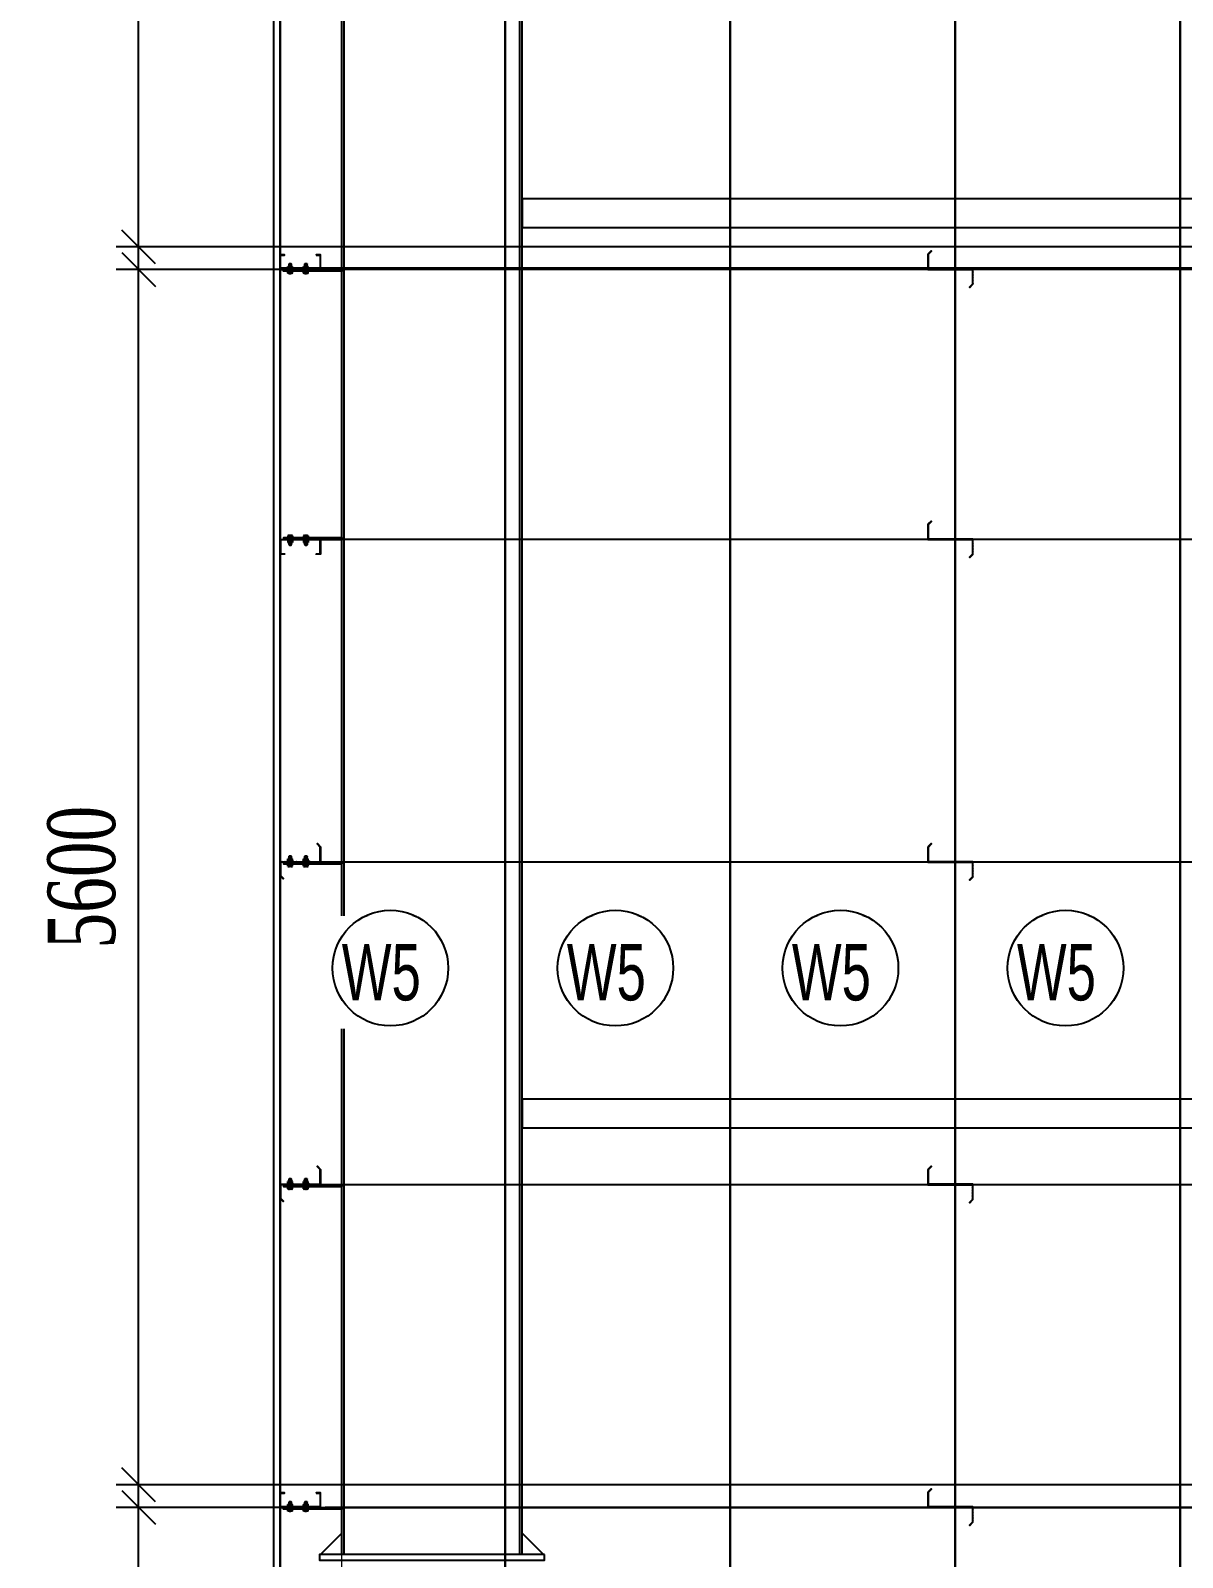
# Model space of a CAD drawing. Header units: inches. Extents: x 315041 to 662841, y -45540 to -35018.
# Drawn here: x 332339 to 332390.2, y -38412.4 to -38344.6 of the extents above; entities that cross this region are included whole.
import ezdxf

# ---------------------------------------------------------------- set-up
doc = ezdxf.new("R2010")
doc.units = ezdxf.units.IN
doc.header["$MEASUREMENT"] = 0
doc.linetypes.add('CENTER2', pattern=[28.575, 19.05, -3.175, 3.175, -3.175])
for name, color, linetype in [('2', 2, 'Continuous'), ('251', 251, 'Continuous'), ('3', 3, 'Continuous'), ('5', 5, 'Continuous'), ('6', 6, 'Continuous'), ('8', 8, 'Continuous'), ('9', 9, 'Continuous')]:
    doc.layers.add(name, color=color, linetype=linetype)
doc.styles.add('ST1', font='times.ttf', dxfattribs={"width": 0.7})
doc.styles.add('ST1H', font='vnshxh.shx', dxfattribs={"width": 0.7})
doc.dimstyles.new('100', dxfattribs={"dimtxt": 3, "dimasz": 1.5, "dimexe": 1, "dimexo": 0, "dimgap": 1, "dimtad": 1, "dimdec": 0, "dimlfac": 100, "dimzin": 0, "dimdsep": 46, "dimtxsty": 'ST1', "dimblk": 'OBLIQUE', "dimcen": 1, "dimdle": 1, "dimclrd": 8, "dimclre": 8, "dimclrt": 3, "dimadec": 0, "dimazin": 0, "dimtfac": 1, "dimtdec": 0, "dimtix": 1, "dimtmove": 1, "dimatfit": 3, "dimfxl": 0, "dimtfill": 1, "dimtolj": 1, "dimtzin": 0, "dimlwd": -1, "dimlwe": -1, "dimarcsym": 1})

# ---------------------------------------------------------------- blocks, each defined once
blk = doc.blocks.new('A$C6A7930B6')
at = {"layer": '2'}
h = blk.add_hatch(dxfattribs=at)
h.set_pattern_fill('ANSI31', color=256, scale=0.125, angle=-90, style=0)
h.set_pattern_definition([(315, (3303.04439, 11524.56439), (0.011048543456, 0.011048543456), [])])
h.paths.add_polyline_path([(1.5, 1.185), (1.5, 0.619), (0.016, 0.619), (0.016, 0.124), (0.129, 0.011), (0.118, 0), (0, 0.118), (0, 0.635), (1.484, 0.635), (1.484, 1.179), (1.371, 1.292), (1.382, 1.303)])
at = {"layer": '251'}
h = blk.add_hatch(color=256, dxfattribs=at)
h.paths.add_polyline_path([(0.314, 0.668), (0.31, 0.668, 0.192582), (0.332, 0.676, 0.192582), (0.353, 0.668)])
h.paths.add_polyline_path([(0.397, 0.668, 0.192582), (0.418, 0.676, 0.192582), (0.44, 0.668)])
h = blk.add_hatch(color=256, dxfattribs=at)
h.paths.add_polyline_path([(0.898, 0.668), (0.893, 0.668, 0.192582), (0.915, 0.676, 0.192582), (0.937, 0.668)])
h.paths.add_polyline_path([(0.98, 0.668, 0.192582), (1.002, 0.676, 0.192582), (1.023, 0.668)])
h = blk.add_hatch(color=256, dxfattribs=at)
h.paths.add_polyline_path([(0.314, 0.455), (0.31, 0.455, 0.192582), (0.332, 0.464, 0.192582), (0.353, 0.455)])
h.paths.add_polyline_path([(0.397, 0.455, 0.192582), (0.418, 0.464, 0.192582), (0.44, 0.455)])
h = blk.add_hatch(color=256, dxfattribs=at)
h.paths.add_polyline_path([(0.898, 0.455), (0.893, 0.455, 0.192582), (0.915, 0.464, 0.192582), (0.937, 0.455)])
h.paths.add_polyline_path([(0.98, 0.455, 0.192582), (1.002, 0.464, 0.192582), (1.023, 0.455)])
at = {"layer": '9', "linetype": 'Continuous'}
h = blk.add_hatch(dxfattribs=at)
h.set_pattern_fill('ANSI31', color=250, scale=0.25, angle=-90, style=0)
h.set_pattern_definition([(315, (3302.900187, 11527.014995), (0.02209708691, 0.02209708691), [])])
h.paths.add_polyline_path([(2.292, 0.552), (2.292, 0.619), (0.125, 0.619), (0.125, 0.552)])
at = {"layer": '2'}
blk.add_lwpolyline([(1.5, 1.185), (1.5, 0.619), (0.016, 0.619), (0.016, 0.124), (0.129, 0.011), (0.118, 0), (0, 0.118), (0, 0.635), (1.484, 0.635), (1.484, 1.179), (1.371, 1.292), (1.382, 1.303)], close=True, dxfattribs=at)
at = {"layer": '5', "linetype": 'CENTER2', "ltscale": 0.2}
for p, q in [((0.375, 0.436), (0.375, 0.859)), ((0.958, 0.436), (0.958, 0.859))]:
    blk.add_line(p, q, dxfattribs=at)
at = {"layer": '6'}
blk.add_lwpolyline([(2.292, 0.552), (2.292, 0.619), (0.125, 0.619), (0.125, 0.552), (2.292, 0.552)], dxfattribs=at)
at = {"layer": '8'}
for p, q in [((0.288, 0.676), (0.288, 0.739)), ((0.44, 0.748), (0.31, 0.748)), ((0.436, 0.668), (0.314, 0.668)), ((0.335, 0.832), (0.325, 0.824)), ((0.325, 0.824), (0.335, 0.817)), ((0.335, 0.772), (0.325, 0.764)), ((0.325, 0.764), (0.325, 0.748)), ((0.325, 0.635), (0.325, 0.552)), ((0.332, 0.676), (0.332, 0.739)), ((0.332, 0.676), (0.332, 0.739)), ((0.415, 0.837), (0.335, 0.837)), ((0.335, 0.832), (0.335, 0.837)), ((0.335, 0.832), (0.375, 0.835)), ((0.35, 0.759), (0.415, 0.765)), ((0.425, 0.759), (0.35, 0.759)), ((0.375, 0.837), (0.375, 0.835)), ((0.375, 0.835), (0.375, 0.837)), ((0.415, 0.837), (0.42, 0.83)), ((0.42, 0.83), (0.415, 0.825)), ((0.415, 0.78), (0.425, 0.774)), ((0.425, 0.774), (0.415, 0.765)), ((0.415, 0.765), (0.425, 0.759)), ((0.418, 0.676), (0.418, 0.739)), ((0.425, 0.759), (0.425, 0.748)), ((0.425, 0.635), (0.425, 0.552)), ((0.462, 0.676), (0.462, 0.739)), ((0.872, 0.676), (0.872, 0.739)), ((1.023, 0.748), (0.893, 0.748)), ((1.019, 0.668), (0.898, 0.668)), ((0.918, 0.832), (0.908, 0.824)), ((0.908, 0.824), (0.918, 0.817)), ((0.918, 0.772), (0.908, 0.764)), ((0.908, 0.764), (0.908, 0.748)), ((0.908, 0.635), (0.908, 0.552)), ((0.915, 0.676), (0.915, 0.739)), ((0.915, 0.676), (0.915, 0.739)), ((0.998, 0.837), (0.918, 0.837)), ((0.918, 0.832), (0.918, 0.837)), ((0.918, 0.832), (0.958, 0.835)), ((0.933, 0.759), (0.998, 0.765)), ((1.008, 0.759), (0.933, 0.759)), ((0.958, 0.837), (0.958, 0.835)), ((0.958, 0.835), (0.958, 0.837)), ((0.998, 0.837), (1.003, 0.83)), ((1.003, 0.83), (0.998, 0.825)), ((0.998, 0.78), (1.008, 0.774)), ((1.008, 0.774), (0.998, 0.765)), ((0.998, 0.765), (1.008, 0.759)), ((1.002, 0.676), (1.002, 0.739)), ((1.008, 0.759), (1.008, 0.748)), ((1.008, 0.635), (1.008, 0.552)), ((1.045, 0.676), (1.045, 0.739)), ((0.288, 0.464), (0.288, 0.526)), ((0.44, 0.535), (0.31, 0.535)), ((0.436, 0.552), (0.314, 0.552)), ((0.436, 0.455), (0.314, 0.455)), ((0.332, 0.464), (0.332, 0.526)), ((0.332, 0.464), (0.332, 0.526)), ((0.418, 0.464), (0.418, 0.526)), ((0.462, 0.464), (0.462, 0.526)), ((0.872, 0.464), (0.872, 0.526)), ((1.023, 0.535), (0.893, 0.535)), ((1.019, 0.552), (0.898, 0.552)), ((1.019, 0.455), (0.898, 0.455)), ((0.915, 0.464), (0.915, 0.526)), ((0.915, 0.464), (0.915, 0.526)), ((1.002, 0.464), (1.002, 0.526)), ((1.045, 0.464), (1.045, 0.526))]:
    blk.add_line(p, q, dxfattribs=at)
for points in [[(0.275, 0.65), (0.275, 0.668), (0.475, 0.668), (0.475, 0.65)], [(0.335, 0.817), (0.325, 0.809), (0.335, 0.802), (0.415, 0.81), (0.425, 0.819), (0.415, 0.825)], [(0.335, 0.802), (0.325, 0.794), (0.335, 0.787), (0.415, 0.795), (0.425, 0.804), (0.415, 0.81)], [(0.335, 0.787), (0.325, 0.779), (0.335, 0.772), (0.415, 0.78), (0.425, 0.789), (0.415, 0.795)], [(0.859, 0.65), (0.859, 0.668), (1.058, 0.668), (1.058, 0.65)], [(0.918, 0.817), (0.908, 0.809), (0.918, 0.802), (0.998, 0.81), (1.008, 0.819), (0.998, 0.825)], [(0.918, 0.802), (0.908, 0.794), (0.918, 0.787), (0.998, 0.795), (1.008, 0.804), (0.998, 0.81)], [(0.918, 0.787), (0.908, 0.779), (0.918, 0.772), (0.998, 0.78), (1.008, 0.789), (0.998, 0.795)], [(0.275, 0.535), (0.275, 0.552), (0.475, 0.552), (0.475, 0.535)], [(0.859, 0.535), (0.859, 0.552), (1.058, 0.552), (1.058, 0.535)]]:
    blk.add_lwpolyline(points, close=True, dxfattribs=at)
for centre, start, end in [((0.31, 0.716), 46.3972, 133.6028), ((0.31, 0.699), 226.3972, 313.6028), ((0.353, 0.716), 90, 133.6028), ((0.353, 0.699), 226.3972, 270), ((0.397, 0.716), 46.3972, 90), ((0.397, 0.699), 270, 313.6028), ((0.44, 0.716), 46.3972, 133.6028), ((0.44, 0.699), 226.3972, 313.6028), ((0.893, 0.716), 46.3972, 133.6028), ((0.893, 0.699), 226.3972, 313.6028), ((0.937, 0.716), 90, 133.6028), ((0.937, 0.699), 226.3972, 270), ((0.98, 0.716), 46.3972, 90), ((0.98, 0.699), 270, 313.6028), ((1.023, 0.716), 46.3972, 133.6028), ((1.023, 0.699), 226.3972, 313.6028), ((0.31, 0.503), 46.3972, 133.6028), ((0.31, 0.486), 226.3972, 313.6028), ((0.353, 0.503), 90, 133.6028), ((0.353, 0.486), 226.3972, 270), ((0.397, 0.503), 46.3972, 90), ((0.397, 0.486), 270, 313.6028), ((0.44, 0.503), 46.3972, 133.6028), ((0.44, 0.486), 226.3972, 313.6028), ((0.893, 0.503), 46.3972, 133.6028), ((0.893, 0.486), 226.3972, 313.6028), ((0.937, 0.503), 90, 133.6028), ((0.937, 0.486), 226.3972, 270), ((0.98, 0.503), 46.3972, 90), ((0.98, 0.486), 270, 313.6028), ((1.023, 0.503), 46.3972, 133.6028), ((1.023, 0.486), 226.3972, 313.6028)]:
    blk.add_arc(centre, 0.0314, start, end, dxfattribs=at)
blk = doc.blocks.new('*U148')
at = {"layer": '251'}
h = blk.add_hatch(color=256, dxfattribs=at)
h.paths.add_polyline_path([(-0.053, -0.04), (-0.053, -0.043, -0.192582), (-0.048, -0.029, -0.192582), (-0.053, -0.014)])
h.paths.add_polyline_path([(-0.053, 0.014, -0.192582), (-0.048, 0.029, -0.192582), (-0.053, 0.043)])
h = blk.add_hatch(color=256, dxfattribs=at)
h.paths.add_polyline_path([(0.067, -0.04), (0.067, -0.043, -0.192582), (0.073, -0.029, -0.192582), (0.067, -0.014)])
h.paths.add_polyline_path([(0.067, 0.014, -0.192582), (0.073, 0.029, -0.192582), (0.067, 0.043)])
at = {"layer": '5', "linetype": 'CENTER2', "ltscale": 0.2}
blk.add_line((-0.077, 0), (0.206, 0), dxfattribs=at)
at = {"layer": '8'}
for p, q in [((-0.053, 0.04), (-0.053, -0.04)), ((-0.048, 0.058), (-0.006, 0.058)), ((-0.048, 0.029), (-0.006, 0.029)), ((0, 0.043), (0, -0.043)), ((0.056, 0.033), (0, 0.033)), ((0.056, -0.066), (0.056, 0.066)), ((0.056, 0.066), (0.067, 0.066)), ((0.067, -0.066), (0.067, 0.066)), ((0.067, 0.04), (0.067, -0.04)), ((0.073, 0.058), (0.115, 0.058)), ((0.073, 0.029), (0.115, 0.029)), ((0.12, 0.043), (0.12, -0.043)), ((0.128, 0.033), (0.12, 0.033)), ((0.132, 0.027), (0.128, 0.033)), ((0.128, 0.033), (0.128, -0.017)), ((0.128, -0.017), (0.132, 0.027)), ((0.138, 0.033), (0.132, 0.027)), ((0.142, 0.027), (0.138, 0.033)), ((0.175, 0.03), (0.172, 0.027)), ((0.18, 0.027), (0.175, 0.03)), ((0.177, -0.027), (0.178, 0)), ((0.18, 0), (0.178, 0)), ((0.178, 0), (0.18, 0)), ((0.18, 0.027), (0.18, -0.027)), ((-0.048, -0.029), (-0.006, -0.029)), ((-0.048, -0.029), (-0.006, -0.029)), ((-0.048, -0.058), (-0.006, -0.058)), ((0.056, -0.033), (0, -0.033)), ((0.056, -0.066), (0.067, -0.066)), ((0.073, -0.029), (0.115, -0.029)), ((0.073, -0.029), (0.115, -0.029)), ((0.073, -0.058), (0.115, -0.058)), ((0.131, -0.033), (0.12, -0.033)), ((0.137, -0.027), (0.131, -0.033)), ((0.171, -0.033), (0.167, -0.027)), ((0.177, -0.027), (0.171, -0.033)), ((0.177, -0.027), (0.18, -0.027))]:
    blk.add_line(p, q, dxfattribs=at)
for points in [[(0.147, -0.027), (0.141, -0.033), (0.137, -0.027), (0.142, 0.027), (0.148, 0.033), (0.152, 0.027)], [(0.157, -0.027), (0.151, -0.033), (0.147, -0.027), (0.152, 0.027), (0.158, 0.033), (0.162, 0.027)], [(0.167, -0.027), (0.161, -0.033), (0.157, -0.027), (0.162, 0.027), (0.168, 0.033), (0.172, 0.027)]]:
    blk.add_lwpolyline(points, close=True, dxfattribs=at)
for centre, start, end in [((-0.032, 0.043), 136.3972, 223.6028), ((-0.032, 0.014), 136.3972, 180), ((-0.021, 0.043), 316.3972, 43.6028), ((-0.021, 0.014), 0, 43.6028), ((0.088, 0.043), 136.3972, 223.6028), ((0.088, 0.014), 136.3972, 180), ((0.099, 0.043), 316.3972, 43.6028), ((0.099, 0.014), 0, 43.6028), ((-0.032, -0.014), 180, 223.6028), ((-0.032, -0.043), 136.3972, 223.6028), ((-0.021, -0.014), 316.3972, 0), ((-0.021, -0.043), 316.3972, 43.6028), ((0.088, -0.014), 180, 223.6028), ((0.088, -0.043), 136.3972, 223.6028), ((0.099, -0.014), 316.3972, 0), ((0.099, -0.043), 316.3972, 43.6028)]:
    blk.add_arc(centre, 0.0209, start, end, dxfattribs=at)
blk = doc.blocks.new('*U149')
at = {"layer": '251'}
h = blk.add_hatch(color=256, dxfattribs=at)
h.paths.add_polyline_path([(-0.053, -0.04), (-0.053, -0.043, -0.192582), (-0.048, -0.029, -0.192582), (-0.053, -0.014)])
h.paths.add_polyline_path([(-0.053, 0.014, -0.192582), (-0.048, 0.029, -0.192582), (-0.053, 0.043)])
h = blk.add_hatch(color=256, dxfattribs=at)
h.paths.add_polyline_path([(0.067, -0.04), (0.067, -0.043, -0.192582), (0.073, -0.029, -0.192582), (0.067, -0.014)])
h.paths.add_polyline_path([(0.067, 0.014, -0.192582), (0.073, 0.029, -0.192582), (0.067, 0.043)])
at = {"layer": '5', "linetype": 'CENTER2', "ltscale": 0.2}
blk.add_line((-0.077, 0), (0.206, 0), dxfattribs=at)
at = {"layer": '8'}
for p, q in [((-0.053, 0.04), (-0.053, -0.04)), ((-0.048, 0.058), (-0.006, 0.058)), ((-0.048, 0.029), (-0.006, 0.029)), ((0, 0.043), (0, -0.043)), ((0.056, 0.033), (0, 0.033)), ((0.056, -0.066), (0.056, 0.066)), ((0.056, 0.066), (0.067, 0.066)), ((0.067, -0.066), (0.067, 0.066)), ((0.067, 0.04), (0.067, -0.04)), ((0.073, 0.058), (0.115, 0.058)), ((0.073, 0.029), (0.115, 0.029)), ((0.12, 0.043), (0.12, -0.043)), ((0.128, 0.033), (0.12, 0.033)), ((0.132, 0.027), (0.128, 0.033)), ((0.128, 0.033), (0.128, -0.017)), ((0.128, -0.017), (0.132, 0.027)), ((0.138, 0.033), (0.132, 0.027)), ((0.142, 0.027), (0.138, 0.033)), ((0.175, 0.03), (0.172, 0.027)), ((0.18, 0.027), (0.175, 0.03)), ((0.177, -0.027), (0.178, 0)), ((0.18, 0), (0.178, 0)), ((0.178, 0), (0.18, 0)), ((0.18, 0.027), (0.18, -0.027)), ((-0.048, -0.029), (-0.006, -0.029)), ((-0.048, -0.029), (-0.006, -0.029)), ((-0.048, -0.058), (-0.006, -0.058)), ((0.056, -0.033), (0, -0.033)), ((0.056, -0.066), (0.067, -0.066)), ((0.073, -0.029), (0.115, -0.029)), ((0.073, -0.029), (0.115, -0.029)), ((0.073, -0.058), (0.115, -0.058)), ((0.131, -0.033), (0.12, -0.033)), ((0.137, -0.027), (0.131, -0.033)), ((0.171, -0.033), (0.167, -0.027)), ((0.177, -0.027), (0.171, -0.033)), ((0.177, -0.027), (0.18, -0.027))]:
    blk.add_line(p, q, dxfattribs=at)
for points in [[(0.147, -0.027), (0.141, -0.033), (0.137, -0.027), (0.142, 0.027), (0.148, 0.033), (0.152, 0.027)], [(0.157, -0.027), (0.151, -0.033), (0.147, -0.027), (0.152, 0.027), (0.158, 0.033), (0.162, 0.027)], [(0.167, -0.027), (0.161, -0.033), (0.157, -0.027), (0.162, 0.027), (0.168, 0.033), (0.172, 0.027)]]:
    blk.add_lwpolyline(points, close=True, dxfattribs=at)
for centre, start, end in [((-0.032, 0.043), 136.3972, 223.6028), ((-0.032, 0.014), 136.3972, 180), ((-0.021, 0.043), 316.3972, 43.6028), ((-0.021, 0.014), 0, 43.6028), ((0.088, 0.043), 136.3972, 223.6028), ((0.088, 0.014), 136.3972, 180), ((0.099, 0.043), 316.3972, 43.6028), ((0.099, 0.014), 0, 43.6028), ((-0.032, -0.014), 180, 223.6028), ((-0.032, -0.043), 136.3972, 223.6028), ((-0.021, -0.014), 316.3972, 0), ((-0.021, -0.043), 316.3972, 43.6028), ((0.088, -0.014), 180, 223.6028), ((0.088, -0.043), 136.3972, 223.6028), ((0.099, -0.014), 316.3972, 0), ((0.099, -0.043), 316.3972, 43.6028)]:
    blk.add_arc(centre, 0.0209, start, end, dxfattribs=at)
blk = doc.blocks.new('A$C174458B3')
at = {"layer": '2'}
blk.add_lwpolyline([(1.333, 0.017), (1.483, 0.017), (1.483, 0.525), (0.017, 0.525), (0.017, 0.017), (0.167, 0.017), (0.167, 0), (0, 0), (0, 0.542), (1.5, 0.542), (1.5, 0), (1.333, 0), (1.333, 0.017)], dxfattribs=at)
at = {"layer": '5'}
blk.add_lwpolyline([(2.292, 0.542), (2.292, 0.608), (0.125, 0.608), (0.125, 0.542), (2.292, 0.542)], dxfattribs=at)
at = {"layer": '251', "color": 147, "xscale": 1.5, "yscale": 1.5, "zscale": 1.5, "rotation": 270}
for name, p in [('*U149', (0.375, 0.608)), ('*U148', (0.958, 0.608))]:
    blk.add_blockref(name, p, dxfattribs=at)
blk = doc.blocks.new('A$C4DC60D06')
at = {"layer": '2'}
h = blk.add_hatch(dxfattribs=at)
h.set_pattern_fill('ANSI31', color=9, scale=0.15, angle=90, style=0)
h.set_pattern_definition([(135, (-3585.523563, -13545.45515), (-0.013258252147, -0.013258252147), [])])
h.paths.add_polyline_path([(381.107, 284.614), (381.107, 283.934), (383.088, 283.934), (383.088, 283.28), (382.952, 283.145), (382.966, 283.131), (383.107, 283.273), (383.107, 283.953), (381.126, 283.953), (381.126, 284.606), (381.262, 284.742), (381.248, 284.755)])
h = blk.add_hatch(dxfattribs=at)
h.set_pattern_fill('ANSI31', color=9, scale=0.15, angle=90, style=0)
h.set_pattern_definition([(135, (-3585.523563, -13557.45515), (-0.013258252147, -0.013258252147), [])])
h.paths.add_polyline_path([(381.107, 272.614), (381.107, 271.934), (383.088, 271.934), (383.088, 271.28), (382.952, 271.145), (382.966, 271.131), (383.107, 271.273), (383.107, 271.953), (381.126, 271.953), (381.126, 272.606), (381.262, 272.742), (381.248, 272.755)])
h = blk.add_hatch(dxfattribs=at)
h.set_pattern_fill('ANSI31', color=9, scale=0.15, angle=90, style=0)
h.set_pattern_definition([(135, (-3585.523563, -13571.788484), (-0.013258252147, -0.013258252147), [])])
h.paths.add_polyline_path([(381.107, 258.28), (381.107, 257.6), (383.088, 257.6), (383.088, 256.947), (382.952, 256.811), (382.966, 256.798), (383.107, 256.939), (383.107, 257.619), (381.126, 257.619), (381.126, 258.272), (381.262, 258.408), (381.248, 258.422)])
h = blk.add_hatch(dxfattribs=at)
h.set_pattern_fill('ANSI31', color=9, scale=0.15, angle=90, style=0)
h.set_pattern_definition([(135, (-3585.523563, -13586.121817), (-0.013258252147, -0.013258252147), [])])
h.paths.add_polyline_path([(381.107, 243.947), (381.107, 243.267), (383.088, 243.267), (383.088, 242.614), (382.952, 242.478), (382.966, 242.465), (383.107, 242.606), (383.107, 243.286), (381.126, 243.286), (381.126, 243.939), (381.262, 244.075), (381.248, 244.088)])
h = blk.add_hatch(dxfattribs=at)
h.set_pattern_fill('ANSI31', color=9, scale=0.15, angle=90, style=0)
h.set_pattern_definition([(135, (-3585.523563, -13600.45515), (-0.013258252147, -0.013258252147), [])])
h.paths.add_polyline_path([(381.107, 229.614), (381.107, 228.934), (383.088, 228.934), (383.088, 228.28), (382.952, 228.145), (382.966, 228.131), (383.107, 228.273), (383.107, 228.953), (381.126, 228.953), (381.126, 229.606), (381.262, 229.742), (381.248, 229.755)])
at = {"layer": '2', "color": 9}
for p, q in [((518.619, 283.934), (354.32, 283.934)), ((518.619, 271.934), (354.32, 271.934)), ((518.619, 257.6), (354.32, 257.6)), ((518.619, 243.267), (354.32, 243.267)), ((518.619, 228.934), (354.32, 228.934))]:
    blk.add_line(p, q, dxfattribs=at)
for points in [[(381.107, 284.614), (381.107, 283.934), (383.088, 283.934), (383.088, 283.28), (382.952, 283.145), (382.966, 283.131), (383.107, 283.273), (383.107, 283.953), (381.126, 283.953), (381.126, 284.606), (381.262, 284.742), (381.248, 284.755)], [(381.107, 272.614), (381.107, 271.934), (383.088, 271.934), (383.088, 271.28), (382.952, 271.145), (382.966, 271.131), (383.107, 271.273), (383.107, 271.953), (381.126, 271.953), (381.126, 272.606), (381.262, 272.742), (381.248, 272.755)], [(381.107, 258.28), (381.107, 257.6), (383.088, 257.6), (383.088, 256.947), (382.952, 256.811), (382.966, 256.798), (383.107, 256.939), (383.107, 257.619), (381.126, 257.619), (381.126, 258.272), (381.262, 258.408), (381.248, 258.422)], [(381.107, 243.947), (381.107, 243.267), (383.088, 243.267), (383.088, 242.614), (382.952, 242.478), (382.966, 242.465), (383.107, 242.606), (383.107, 243.286), (381.126, 243.286), (381.126, 243.939), (381.262, 244.075), (381.248, 244.088)], [(381.107, 229.614), (381.107, 228.934), (383.088, 228.934), (383.088, 228.28), (382.952, 228.145), (382.966, 228.131), (383.107, 228.273), (383.107, 228.953), (381.126, 228.953), (381.126, 229.606), (381.262, 229.742), (381.248, 229.755)]]:
    blk.add_lwpolyline(points, close=True, dxfattribs=at)
at = {"layer": '3', "color": 9}
blk.add_lwpolyline([(352.32, 338.913), (352.021, 338.913), (352.021, 77.933), (352.32, 77.933)], close=True, dxfattribs=at)
at = {"layer": '8', "color": 9}
for p, q in [((362.97, 226.833), (362.97, 318.996)), ((355.17, 226.833), (355.17, 318.216)), ((363.07, 226.833), (363.07, 315.52)), ((355.07, 226.833), (355.07, 314.706)), ((355.07, 227.783), (354.12, 226.833)), ((363.07, 227.783), (364.02, 226.833))]:
    blk.add_line(p, q, dxfattribs=at)
at = {"layer": '8', "color": 9, "lineweight": 0, "ltscale": 10}
blk.add_line((355.07, 136.333), (355.07, 318.206), dxfattribs=at)
at = {"layer": '8', "color": 9}
for points in [[(363.07, 285.798), (436.42, 285.798), (436.42, 287.068), (363.07, 287.068)], [(363.07, 245.798), (436.42, 245.798), (436.42, 247.068), (363.07, 247.068)], [(364.07, 226.833), (354.07, 226.833), (354.07, 226.583), (364.07, 226.583)]]:
    blk.add_lwpolyline(points, close=True, dxfattribs=at)
at = {"layer": '2', "color": 9, "xscale": -1.200000000011642, "yscale": 1.19999999999709, "zscale": 1.2, "rotation": 180}
for p in [(352.32, 284.584), (352.32, 229.584)]:
    blk.add_blockref('A$C174458B3', p, dxfattribs=at)
at = {"layer": '2', "color": 9, "xscale": 1.200000000011642, "yscale": 1.19999999999709, "zscale": 1.2}
for name, p in [('A$C174458B3', (352.32, 271.284)), ('A$C6A7930B6', (352.32, 256.858)), ('A$C6A7930B6', (352.32, 242.524))]:
    blk.add_blockref(name, p, dxfattribs=at)
blk = doc.blocks.new('_Oblique')
at = {"color": 0, "linetype": 'ByBlock', "lineweight": -2}
blk.add_line((-0.5, -0.5), (0.5, 0.5), dxfattribs=at)
blk = doc.blocks.new('*D1082')
at = {"color": 8, "linetype": 'Continuous', "transparency": 16777216}
for p, q in [((332343.806, -38466.175), (332343.806, -38408.175)), ((332350.094, -38409.175), (332342.806, -38409.175)), ((332350.094, -38465.175), (332342.806, -38465.175))]:
    blk.add_line(p, q, dxfattribs=at)
at = {"layer": 'Defpoints', "color": 0, "transparency": 16777216}
for p in [(332343.806, -38409.175), (332350.094, -38409.175), (332350.094, -38465.175)]:
    blk.add_point(p, dxfattribs=at)
at = {"color": 8, "transparency": 16777216, "xscale": 1.5, "yscale": 1.5, "zscale": 1.5}
for p, rotation in [((332343.806, -38409.175), 90), ((332343.806, -38465.175), 270)]:
    blk.add_blockref('_Oblique', p, dxfattribs=dict(at, rotation=rotation))
at = {"color": 4, "transparency": 16777216, "insert": (332341.28, -38437.175), "char_height": 3, "attachment_point": 5, "rotation": 90, "style": 'ST1', "bg_fill": 3, "box_fill_scale": 1.25, "bg_fill_color": 256, "bg_fill_true_color": 13158600, "bg_fill_transparency": 11620528}
blk.add_mtext('\\A1;5600', dxfattribs=at)
blk = doc.blocks.new('*D1083')
at = {"color": 8, "linetype": 'Continuous', "transparency": 16777216}
for p, q in [((332343.806, -38411.175), (332343.806, -38353.175)), ((332350.094, -38354.175), (332342.806, -38354.175)), ((332350.094, -38410.175), (332342.806, -38410.175))]:
    blk.add_line(p, q, dxfattribs=at)
at = {"layer": 'Defpoints', "color": 0, "transparency": 16777216}
for p in [(332343.806, -38354.175), (332350.094, -38354.175), (332350.094, -38410.175)]:
    blk.add_point(p, dxfattribs=at)
at = {"color": 8, "transparency": 16777216, "xscale": 1.5, "yscale": 1.5, "zscale": 1.5}
for p, rotation in [((332343.806, -38354.175), 90), ((332343.806, -38410.175), 270)]:
    blk.add_blockref('_Oblique', p, dxfattribs=dict(at, rotation=rotation))
at = {"color": 4, "transparency": 16777216, "insert": (332341.28, -38382.175), "char_height": 3, "attachment_point": 5, "rotation": 90, "style": 'ST1', "bg_fill": 3, "box_fill_scale": 1.25, "bg_fill_color": 256, "bg_fill_true_color": 13158600, "bg_fill_transparency": 9744512}
blk.add_mtext('\\A1;5600', dxfattribs=at)
blk = doc.blocks.new('*D1084')
at = {"color": 8, "linetype": 'Continuous', "transparency": 16777216}
for p, q in [((332343.806, -38356.175), (332343.806, -38299.276)), ((332350.094, -38300.276), (332342.806, -38300.276)), ((332350.094, -38355.175), (332342.806, -38355.175))]:
    blk.add_line(p, q, dxfattribs=at)
at = {"layer": 'Defpoints', "color": 0, "transparency": 16777216}
for p in [(332343.806, -38300.276), (332350.094, -38300.276), (332350.094, -38355.175)]:
    blk.add_point(p, dxfattribs=at)
at = {"color": 8, "transparency": 16777216, "xscale": 1.5, "yscale": 1.5, "zscale": 1.5}
for p, rotation in [((332343.806, -38300.276), 90), ((332343.806, -38355.175), 270)]:
    blk.add_blockref('_Oblique', p, dxfattribs=dict(at, rotation=rotation))
at = {"color": 5, "transparency": 16777216, "insert": (332341.276, -38327.725), "char_height": 3, "attachment_point": 5, "rotation": 90, "style": 'ST1', "bg_fill": 3, "box_fill_scale": 1.25, "bg_fill_color": 256, "bg_fill_true_color": 13158600, "bg_fill_transparency": 9750192}
blk.add_mtext('\\A1;5490', dxfattribs=at)

msp = doc.modelspace()

# ---------------------------------------------------------------- block references
at = {"color": 8}
msp.add_blockref('A$C4DC60D06', (331997.7733, -38639.1085), dxfattribs=at)

# ---------------------------------------------------------------- next in the draw order: linework, layer by layer
at = {"color": 5}
for points in [[(332350.0938, -38355.1049), (332360.0938, -38355.1049), (332360.0938, -38300.2758), (332350.0938, -38300.2758)], [(332360.0938, -38355.1049), (332370.0938, -38355.1049), (332370.0938, -38300.2758), (332360.0938, -38300.2758)], [(332370.0938, -38355.1049), (332380.0938, -38355.1049), (332380.0938, -38300.2758), (332370.0938, -38300.2758)], [(332380.0938, -38355.1049), (332390.0938, -38355.1049), (332390.0938, -38300.2758), (332380.0938, -38300.2758)], [(332390.0938, -38355.1049), (332400.0938, -38355.1049), (332400.0938, -38300.2758), (332390.0938, -38300.2758)]]:
    msp.add_lwpolyline(points, close=True, dxfattribs=at)
at = {"color": 4}
for points in [[(332350.0938, -38410.1749), (332360.0938, -38410.1749), (332360.0938, -38354.1749), (332350.0938, -38354.1749)], [(332360.0938, -38410.1749), (332370.0938, -38410.1749), (332370.0938, -38354.1749), (332360.0938, -38354.1749)], [(332370.0938, -38410.1749), (332380.0938, -38410.1749), (332380.0938, -38354.1749), (332370.0938, -38354.1749)], [(332380.0938, -38410.1749), (332390.0938, -38410.1749), (332390.0938, -38354.1749), (332380.0938, -38354.1749)], [(332390.0938, -38410.1749), (332400.0938, -38410.1749), (332400.0938, -38354.1749), (332390.0938, -38354.1749)], [(332350.0938, -38465.1749), (332360.0938, -38465.1749), (332360.0938, -38409.1749), (332350.0938, -38409.1749)], [(332360.0938, -38465.1749), (332370.0938, -38465.1749), (332370.0938, -38409.1749), (332360.0938, -38409.1749)], [(332370.0938, -38465.1749), (332380.0938, -38465.1749), (332380.0938, -38409.1749), (332370.0938, -38409.1749)], [(332380.0938, -38465.1749), (332390.0938, -38465.1749), (332390.0938, -38409.1749), (332380.0938, -38409.1749)], [(332390.0938, -38465.1749), (332400.0938, -38465.1749), (332400.0938, -38409.1749), (332390.0938, -38409.1749)]]:
    msp.add_lwpolyline(points, close=True, dxfattribs=at)

# ---------------------------------------------------------------- next in the draw order: texts
at = {"color": 4, "char_height": 2.5, "attachment_point": 6, "style": 'ST1H', "bg_fill": 2}
for insert in [(332356.3457, -38386.4187), (332366.3457, -38386.4187), (332376.3457, -38386.4187), (332386.3457, -38386.4187)]:
    msp.add_mtext('\\A1;W5', dxfattribs=dict(at, insert=insert))

# ---------------------------------------------------------------- next in the draw order: dimensions: what is measured, and where the dimension line sits
at = {"color": 6}
dim = msp.add_linear_dim(base=(332343.806, -38409.1749), p1=(332350.0938, -38465.1749), p2=(332350.0938, -38409.1749), angle=90, dimstyle='100', override={"dimclrt": 4}, dxfattribs=at)
dim.commit()
dim.dimension.update_dxf_attribs({"geometry": '*D1082', "text_midpoint": (332341.28, -38437.1749)})

# ---------------------------------------------------------------- next in the draw order: linework, layer by layer
at = {"color": 4}
for centre in [(332354.9921, -38386.2146), (332364.9921, -38386.2146), (332374.9921, -38386.2146), (332384.9921, -38386.2146)]:
    msp.add_circle(centre, 2.571, dxfattribs=at)

# ---------------------------------------------------------------- next in the draw order: dimensions: what is measured, and where the dimension line sits
at = {"color": 6}
dim = msp.add_linear_dim(base=(332343.806, -38354.1749), p1=(332350.0938, -38410.1749), p2=(332350.0938, -38354.1749), angle=90, dimstyle='100', override={"dimclrt": 4}, dxfattribs=at)
dim.commit()
dim.dimension.update_dxf_attribs({"geometry": '*D1083', "text_midpoint": (332341.28, -38382.1749)})

# ---------------------------------------------------------------- next in the draw order: dimensions: what is measured, and where the dimension line sits
dim = msp.add_linear_dim(base=(332343.806, -38300.2758), p1=(332350.0938, -38355.1749), p2=(332350.0938, -38300.2758), angle=90, dimstyle='100', override={"dimclrt": 5}, dxfattribs=at)
dim.commit()
dim.dimension.update_dxf_attribs({"geometry": '*D1084', "text_midpoint": (332341.2757, -38327.7254)})

doc.saveas('drawing.dxf')
